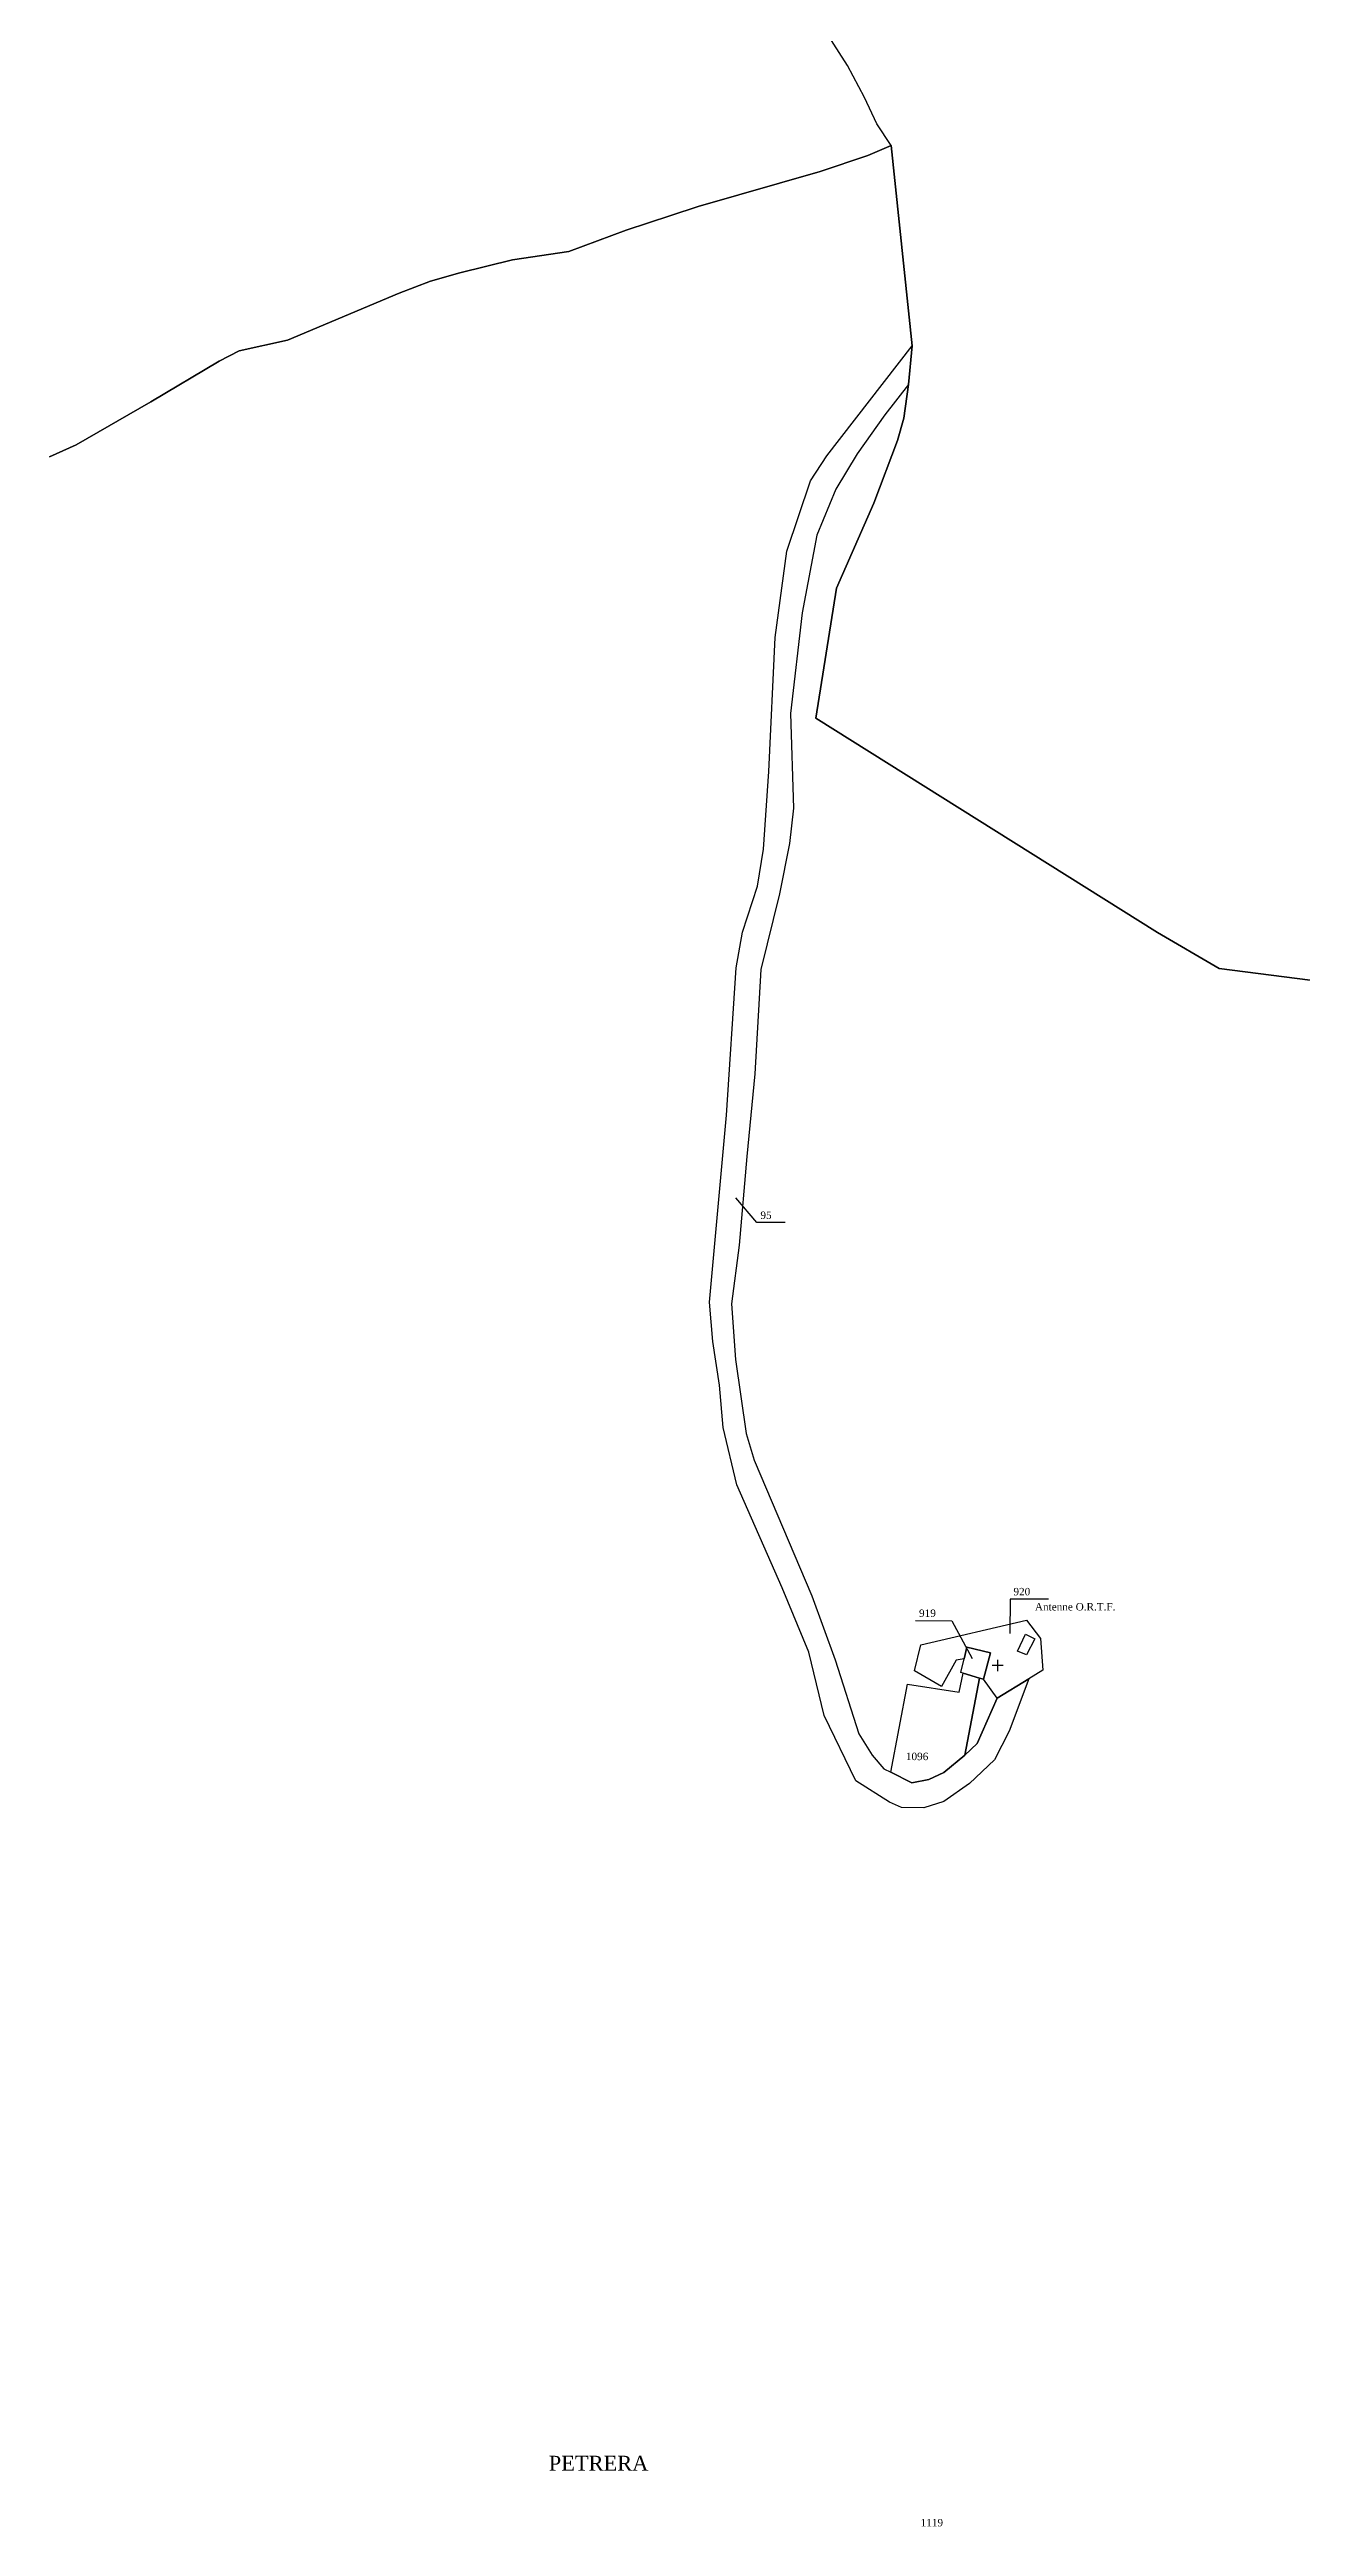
# Model space of a CAD drawing. Extents: x 1206804 to 1210977, y 6152742 to 6157901.
# Drawn here: x 1207660 to 1207997, y 6156234 to 6156901 of the extents above; entities that cross this region are included whole.
import ezdxf

# ---------------------------------------------------------------- set-up
doc = ezdxf.new("R2010")
doc.units = 0
doc.linetypes.add('CONTINU', pattern=[0])
doc.layers.get('0').update_dxf_attribs({"linetype": 'CONTINU'})
for name, color, linetype in [('1LIEUDIT', 7, 'CONTINU'), ('1PARCELLE', 7, 'CONTINU'), ('1SECTION', 7, 'CONTINU'), ('1SUBDSECT', 7, 'CONTINU'), ('3BATIDUR', 7, 'CONTINU'), ('3BATILEGER', 7, 'CONTINU'), ('3CALVAIRE', 7, 'CONTINU'), ('3CALVAIRETEX', 7, 'CONTINU'), ('3FISCLINE', 7, 'CONTINUOUS'), ('3FLECHEPAR', 7, 'CONTINU'), ('3LIEUDITTEX', 7, 'CONTINU'), ('3PARCELLETEX', 7, 'CONTINU')]:
    doc.layers.add(name, color=color, linetype=linetype)
doc.styles.get("Standard").update_dxf_attribs({"font": 'Times New Roman'})

# ---------------------------------------------------------------- blocks, each defined once
blk = doc.blocks.new('DETATOPO')
for points in [[(-1.5, 0), (1.5, 0)], [(0, -1.5), (0, 1.5)]]:
    blk.add_lwpolyline(points)

msp = doc.modelspace()

# ---------------------------------------------------------------- linework, layer by layer
at = {"layer": '1LIEUDIT'}
msp.add_lwpolyline([(1207999.62, 6156650.53), (1207975.07, 6156653.73), (1207958.46, 6156663.44), (1207866.33, 6156721.23), (1207871.88, 6156756.26), (1207881.96, 6156779.21), (1207888.3, 6156796.06), (1207890.07, 6156802.11), (1207891.32, 6156811.2), (1207892.3, 6156821.59), (1207886.65, 6156875.57), (1207880.37, 6156872.95), (1207867.44, 6156868.6), (1207834.59, 6156859.16), (1207827.18, 6156856.72), (1207815.21, 6156852.82), (1207799.74, 6156847.06), (1207784.52, 6156844.74), (1207770.32, 6156841.27), (1207762.45, 6156839.06), (1207753.96, 6156835.76), (1207723.85, 6156823.15), (1207710.8, 6156820.25), (1207705.47, 6156817.43), (1207686.97, 6156806.45), (1207666.86, 6156794.94), (1207659.66, 6156791.68)], dxfattribs=at)
at = {"layer": '1PARCELLE'}
msp.add_lwpolyline([(1207999.62, 6156650.53), (1207975.07, 6156653.73), (1207958.46, 6156663.44), (1207866.33, 6156721.23), (1207871.88, 6156756.26), (1207881.96, 6156779.21), (1207888.3, 6156796.06), (1207890.07, 6156802.11), (1207891.32, 6156811.2), (1207884.9, 6156802.97), (1207877.46, 6156792.5), (1207871.66, 6156782.96), (1207866.62, 6156770.53), (1207862.67, 6156749.58), (1207859.51, 6156722.48), (1207860.32, 6156696.91), (1207859.21, 6156687.37), (1207856.48, 6156673.83), (1207851.49, 6156653.39), (1207849.82, 6156625.33), (1207847.71, 6156603.02), (1207845.67, 6156579.12), (1207843.56, 6156563.29), (1207844.66, 6156548.29), (1207847.52, 6156528.28), (1207849.65, 6156521.12), (1207865.24, 6156484.52), (1207871.56, 6156467.3), (1207877.94, 6156447.36), (1207881.51, 6156441.53), (1207884.63, 6156437.87), (1207886.57, 6156437), (1207891.05, 6156460.69), (1207904.98, 6156458.57), (1207906.06, 6156463.69), (1207905.42, 6156463.88), (1207906.3, 6156467.55), (1207904.16, 6156467.22), (1207900.19, 6156460.09), (1207892.9, 6156464.32), (1207894.64, 6156471.34), (1207923.11, 6156477.99), (1207926.89, 6156473), (1207927.53, 6156464.51), (1207923.7, 6156462.15), (1207918.45, 6156448.02), (1207914.47, 6156440.32), (1207907.78, 6156433.9), (1207900.79, 6156429.08), (1207895.44, 6156427.37), (1207889.39, 6156427.44), (1207886.16, 6156428.92), (1207877.12, 6156434.68), (1207868.56, 6156452.28), (1207864.39, 6156469.39), (1207857.25, 6156486.72), (1207844.99, 6156514.49), (1207841.3, 6156529.92), (1207840.36, 6156541.32), (1207838.56, 6156553.1), (1207837.61, 6156563.76), (1207842.19, 6156614.19), (1207844.8, 6156653.86), (1207846.57, 6156663.45), (1207850.55, 6156675.93), (1207852.2, 6156685.84), (1207853.6, 6156706.8), (1207855.37, 6156742.94), (1207858.46, 6156766.18), (1207864.88, 6156785.21), (1207869.28, 6156791.92), (1207892.3, 6156821.59), (1207886.65, 6156875.57), (1207886.65, 6156875.57), (1207880.37, 6156872.95), (1207867.44, 6156868.6), (1207834.59, 6156859.16), (1207827.18, 6156856.72), (1207815.21, 6156852.82), (1207799.74, 6156847.06), (1207784.52, 6156844.74), (1207770.32, 6156841.27), (1207762.45, 6156839.06), (1207753.96, 6156835.76), (1207723.85, 6156823.15), (1207710.8, 6156820.25), (1207705.47, 6156817.43), (1207686.97, 6156806.45), (1207666.86, 6156794.94), (1207659.66, 6156791.68)], dxfattribs=at)
for points in [[(1207891.32, 6156811.2), (1207884.9, 6156802.97), (1207877.46, 6156792.5), (1207871.66, 6156782.96), (1207866.62, 6156770.53), (1207862.67, 6156749.58), (1207859.51, 6156722.48), (1207860.32, 6156696.91), (1207859.21, 6156687.37), (1207856.48, 6156673.83), (1207851.49, 6156653.39), (1207849.82, 6156625.33), (1207847.71, 6156603.02), (1207845.67, 6156579.12), (1207843.56, 6156563.29), (1207844.66, 6156548.29), (1207847.52, 6156528.28), (1207849.65, 6156521.12), (1207865.24, 6156484.52), (1207871.56, 6156467.3), (1207877.94, 6156447.36), (1207881.51, 6156441.53), (1207884.63, 6156437.87), (1207886.57, 6156437), (1207892.19, 6156434.11), (1207896.77, 6156435.05), (1207900.86, 6156436.92), (1207906.48, 6156441.56), (1207909.8, 6156444.73), (1207915.21, 6156456.93), (1207923.7, 6156462.15), (1207918.45, 6156448.02), (1207914.47, 6156440.32), (1207907.78, 6156433.9), (1207900.79, 6156429.08), (1207895.44, 6156427.37), (1207889.39, 6156427.44), (1207886.16, 6156428.92), (1207877.12, 6156434.68), (1207868.56, 6156452.28), (1207864.39, 6156469.39), (1207857.25, 6156486.72), (1207844.99, 6156514.49), (1207841.3, 6156529.92), (1207840.36, 6156541.32), (1207838.56, 6156553.1), (1207837.61, 6156563.76), (1207842.19, 6156614.19), (1207844.8, 6156653.86), (1207846.57, 6156663.45), (1207850.55, 6156675.93), (1207852.2, 6156685.84), (1207853.6, 6156706.8), (1207855.37, 6156742.94), (1207858.46, 6156766.18), (1207864.88, 6156785.21), (1207869.28, 6156791.92), (1207892.3, 6156821.59), (1207891.32, 6156811.2)], [(1207906.3, 6156467.55), (1207904.16, 6156467.22), (1207900.19, 6156460.09), (1207892.9, 6156464.32), (1207894.64, 6156471.34), (1207923.11, 6156477.99), (1207926.89, 6156473), (1207927.53, 6156464.51), (1207923.7, 6156462.15), (1207915.21, 6156456.93), (1207909.8, 6156444.73), (1207906.48, 6156441.56), (1207910.48, 6156462.36), (1207911.54, 6156462.04), (1207913.42, 6156469.16), (1207907.05, 6156470.66), (1207906.3, 6156467.55)], [(1207906.06, 6156463.69), (1207905.42, 6156463.88), (1207906.3, 6156467.55), (1207907.05, 6156470.66), (1207913.42, 6156469.16), (1207911.54, 6156462.04), (1207910.48, 6156462.36), (1207906.06, 6156463.69)], [(1207886.57, 6156437), (1207891.05, 6156460.69), (1207904.98, 6156458.57), (1207906.06, 6156463.69), (1207910.48, 6156462.36), (1207906.48, 6156441.56), (1207900.86, 6156436.92), (1207896.77, 6156435.05), (1207892.19, 6156434.11), (1207886.57, 6156437)]]:
    msp.add_lwpolyline(points, close=True, dxfattribs=at)
at = {"layer": '1SECTION'}
msp.add_lwpolyline([(1207999.62, 6156650.53), (1207975.07, 6156653.73), (1207958.46, 6156663.44), (1207866.33, 6156721.23), (1207871.88, 6156756.26), (1207881.96, 6156779.21), (1207888.3, 6156796.06), (1207890.07, 6156802.11), (1207891.32, 6156811.2), (1207892.3, 6156821.59), (1207886.65, 6156875.57), (1207882.79, 6156881.46), (1207879.47, 6156888.52), (1207874.89, 6156897.15), (1207862.95, 6156915.82)], dxfattribs=at)
at = {"layer": '1SUBDSECT'}
msp.add_lwpolyline([(1207659.66, 6156791.68), (1207666.86, 6156794.94), (1207686.97, 6156806.45), (1207705.47, 6156817.43), (1207710.8, 6156820.25), (1207723.85, 6156823.15), (1207753.96, 6156835.76), (1207762.45, 6156839.06), (1207770.32, 6156841.27), (1207784.52, 6156844.74), (1207799.74, 6156847.06), (1207815.21, 6156852.82), (1207827.18, 6156856.72), (1207834.59, 6156859.16), (1207867.44, 6156868.6), (1207880.37, 6156872.95), (1207886.65, 6156875.57), (1207892.3, 6156821.59), (1207891.32, 6156811.2), (1207890.07, 6156802.11), (1207888.3, 6156796.06), (1207881.96, 6156779.21), (1207871.88, 6156756.26), (1207866.33, 6156721.23), (1207958.46, 6156663.44), (1207975.07, 6156653.73), (1207999.62, 6156650.53)], dxfattribs=at)
at = {"layer": '3BATIDUR'}
msp.add_lwpolyline([(1207907.05, 6156470.66), (1207913.42, 6156469.16), (1207911.54, 6156462.04), (1207910.48, 6156462.36), (1207906.06, 6156463.69), (1207905.42, 6156463.88), (1207906.3, 6156467.55), (1207907.05, 6156470.66)], close=True, dxfattribs=at)
at = {"layer": '3BATILEGER'}
msp.add_lwpolyline([(1207922.85, 6156474.2), (1207925.37, 6156472.94), (1207923.11, 6156468.61), (1207920.65, 6156469.58), (1207922.85, 6156474.2)], close=True, dxfattribs=at)
at = {"layer": '3FISCLINE'}
msp.add_lwpolyline([(1207915.21, 6156456.93), (1207911.54, 6156462.04)], dxfattribs=at)
at = {"layer": '3FLECHEPAR'}
for points in [[(1207858.02, 6156585.16), (1207850.38, 6156585.17), (1207844.71, 6156591.9)], [(1207929.02, 6156483.66), (1207918.67, 6156483.68), (1207918.59, 6156474.38)], [(1207893.22, 6156477.86), (1207903.01, 6156477.84), (1207908.47, 6156467.63)]]:
    msp.add_lwpolyline(points, dxfattribs=at)

# ---------------------------------------------------------------- block references
at = {"layer": '3CALVAIRE', "rotation": 90}
msp.add_blockref('DETATOPO', (1207915.35, 6156465.76), dxfattribs=at)

# ---------------------------------------------------------------- texts
at = {"layer": '3CALVAIRETEX'}
msp.add_text('Antenne O.R.T.F.', height=2, dxfattribs=at).set_placement((1207925.38, 6156480.59))
at = {"layer": '3LIEUDITTEX'}
msp.add_text('PETRERA', height=4, dxfattribs=at).set_placement((1207794.3, 6156248.66))
at = {"layer": '3PARCELLETEX'}
for s, p in [('95', (1207851.37, 6156586.17)), ('920', (1207919.59, 6156484.68)), ('919', (1207894.14, 6156478.86)), ('1096', (1207890.59, 6156440.23)), ('1119', (1207894.57, 6156233.63))]:
    msp.add_text(s, height=2, dxfattribs=at).set_placement(p)

doc.saveas('drawing.dxf')
